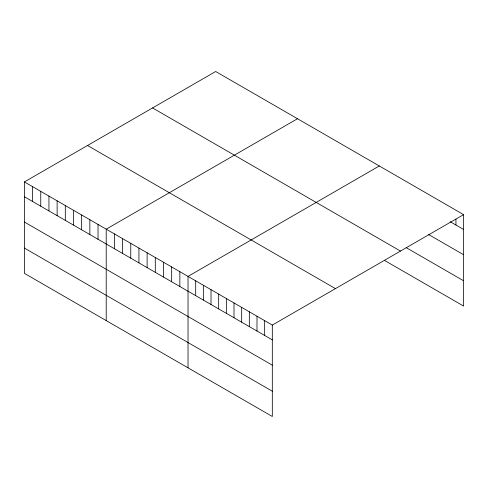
<?xml version="1.0" encoding="UTF-8"?>
<svg xmlns="http://www.w3.org/2000/svg" width="488" height="488" viewBox="0 0 488 488"><rect width="100%" height="100%" fill="white"/><g stroke="black" fill="none" stroke-linecap="round" stroke-linejoin="round"><path stroke-width="0.73" d="M24.4 181.933L272.316 325.069L272.316 416.502L24.4 273.365L24.4 181.933L215.684 71.498L463.6 214.635L463.6 306.067L384.416 260.354M297.497 118.73L106.213 229.165L106.213 320.604M379.31 165.969L188.026 276.403L188.026 367.836M272.316 325.069L463.6 214.635M450.192 221.704L463.6 229.445M428.476 234.454L463.6 254.73M406.126 247.605L463.6 280.783M152.561 107.939L400.477 251.076M87.523 145.491L335.439 288.621M24.4 196.749L272.316 339.886M24.4 222.034L272.316 365.17M24.4 248.081L272.316 391.217M455.938 219.1L455.938 225.023M264.655 320.64L264.655 335.457M256.993 316.218L256.993 331.035M249.331 311.795L249.331 326.612M241.67 307.373L241.67 322.184M234.002 302.944L234.002 317.761M226.34 298.522L226.34 313.339M218.679 294.099L218.679 308.916M211.017 289.671L211.017 304.488M203.35 285.248L203.35 300.065M195.688 280.826L195.688 295.643M179.846 271.676L179.846 286.493M171.666 266.954L171.666 281.771M163.48 262.233L163.48 277.05M155.3 257.505L155.3 272.322M147.12 252.784L147.12 267.601M138.94 248.063L138.94 262.88M130.76 243.335L130.76 258.152M122.573 238.614L122.573 253.431M114.393 233.892L114.393 248.709M98.033 224.443L98.033 239.26M89.853 219.722L89.853 234.539M81.667 214.994L81.667 229.811M73.487 210.273L73.487 225.09M65.307 205.552L65.307 220.369M57.127 200.824L57.127 215.641M48.946 196.103L48.946 210.92M40.76 191.381L40.76 206.198M32.58 186.654L32.58 201.471"/></g></svg>
